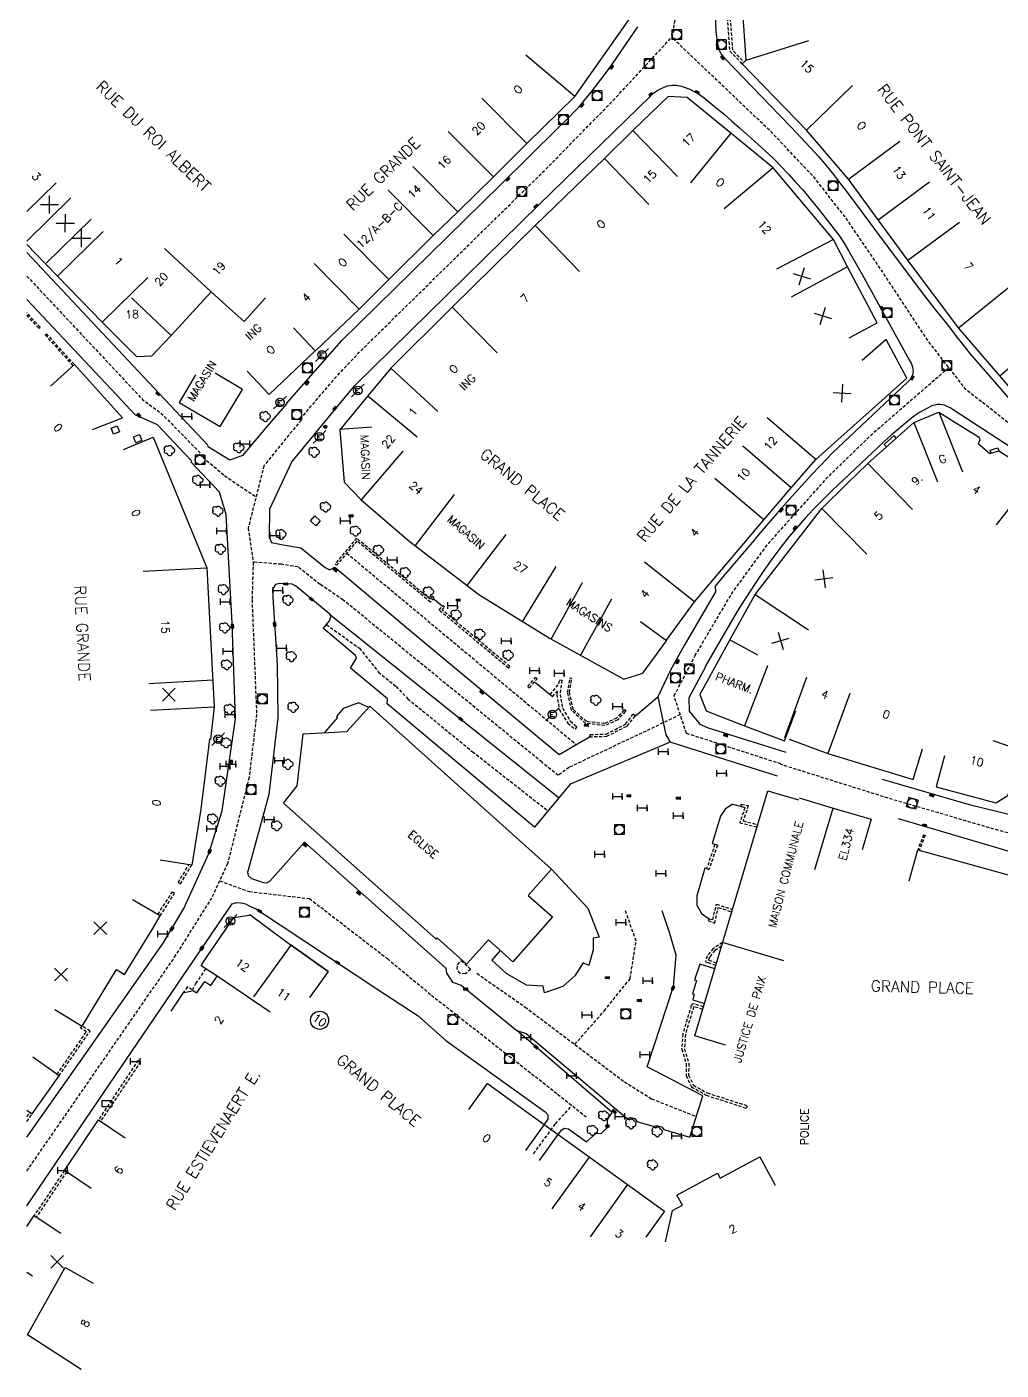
# Model space of a CAD drawing. Header units: millimetres. Extents: x 108000 to 119599, y 120002 to 124063.
# Drawn here: x 108000 to 108152.3, y 120667.6 to 120877.5 of the extents above; entities that cross this region are included whole.
import ezdxf
from ezdxf.enums import TextEntityAlignment as Align

# ---------------------------------------------------------------- set-up
doc = ezdxf.new("R2010")
doc.units = ezdxf.units.MM
doc.linetypes.add('DASHED', pattern=[0.75, 0.5, -0.25])
doc.layers.get('0').update_dxf_attribs({"linetype": 'CONTINUOUS'})
for name, color, linetype in [('W0001', 6, 'DASHED'), ('W0008', 7, 'CONTINUOUS'), ('W0100', 7, 'CONTINUOUS'), ('W0105', 7, 'CONTINUOUS'), ('W0112', 1, 'DASHED'), ('W0300', 7, 'CONTINUOUS'), ('W0322', 7, 'CONTINUOUS'), ('W0400', 7, 'CONTINUOUS'), ('W0420', 7, 'CONTINUOUS'), ('W0471', 7, 'CONTINUOUS'), ('W0984', 7, 'CONTINUOUS'), ('W0989', 7, 'CONTINUOUS'), ('W0991', 7, 'CONTINUOUS'), ('W1102', 7, 'CONTINUOUS'), ('W1471', 7, 'CONTINUOUS'), ('W1474', 7, 'CONTINUOUS')]:
    doc.layers.add(name, color=color, linetype=linetype)
doc.styles.get("Standard").update_dxf_attribs({"font": 'romans.shx', "width": 0.85})

# ---------------------------------------------------------------- blocks, each defined once
blk = doc.blocks.new('t991o')
at = {"color": 0, "linetype": 'Continuous'}
for p, q in [((-1, 1), (1, -1)), ((-1, -1), (1, 1))]:
    blk.add_line(p, q, dxfattribs=at)
blk = doc.blocks.new('T400')
for p, q in [((-0.15, 0.3), (0.15, 0.3)), ((-0.15, -0.25), (-0.15, 0.3)), ((-0.15, 0.15), (0.15, 0.15)), ((-0.15, 0), (0.15, 0)), ((0.15, 0.3), (0.15, -0.25)), ((-0.15, -0.15), (0.15, -0.15)), ((-0.15, -0.25), (-0.15, -0.3)), ((-0.15, -0.3), (0.15, -0.3)), ((0.15, -0.3), (0.15, -0.25))]:
    blk.add_line(p, q)
blk = doc.blocks.new('T420')
for p, q in [((0.75, 0.75), (-0.75, 0.75)), ((-0.75, 0.75), (-0.75, -0.75)), ((0.75, 0.75), (0.75, -0.75)), ((0.75, -0.75), (-0.75, -0.75))]:
    blk.add_line(p, q)
blk.add_ellipse((0, 0), major_axis=(-0.53, 0.53), ratio=1, start_param=3.926991, end_param=10.210176)
blk = doc.blocks.new('t112o')
at = {"color": 0, "linetype": 'Continuous'}
for p, q in [((-0.5, 0.5), (0.5, 0.5)), ((-0.5, -0.5), (-0.5, 0.5)), ((0.5, 0.5), (0.5, -0.5)), ((0.5, -0.5), (-0.5, -0.5))]:
    blk.add_line(p, q, dxfattribs=at)
blk = doc.blocks.new('T471')
for p, q in [((-0.333334, 0.333334), (-0.333334, -0.333334)), ((-0.333334, 0.333334), (0.333334, 0.333334)), ((-0.333334, 0), (0, 0)), ((0.500001, 0.500001), (1.000002, 1.000002)), ((-0.500001, -0.500001), (-1.000002, -1.000002)), ((-0.333334, -0.333334), (0.333334, -0.333334))]:
    blk.add_line(p, q)
blk.add_ellipse((0, 0), major_axis=(0.471405, 0.471405), ratio=1, start_param=5.4977871438, end_param=11.780972451)
blk = doc.blocks.new('t322o')
at = {"color": 0, "linetype": 'Continuous'}
for radius in [0.25, 0.15]:
    blk.add_circle((0, 0), radius, dxfattribs=at)
blk = doc.blocks.new('T300')
for p, q in [((-0.8, 0.51), (-0.86, 0.34)), ((-0.86, 0.34), (-0.86, 0.17)), ((-0.86, 0.17), (-0.74, 0.06)), ((-0.69, 0.63), (-0.8, 0.51)), ((-0.8, -0.06), (-0.74, 0.06)), ((-0.74, 0.06), (-0.69, 0.11)), ((-0.57, 0.69), (-0.69, 0.63)), ((-0.46, 0.69), (-0.57, 0.69)), ((-0.29, 0.63), (-0.46, 0.69)), ((-0.29, 0.63), (-0.17, 0.74)), ((-0.23, 0.57), (-0.29, 0.63)), ((-0.17, 0.74), (-0.06, 0.8)), ((-0.06, 0.8), (0.06, 0.8)), ((0.06, 0.8), (0.23, 0.74)), ((0.23, 0.74), (0.34, 0.63)), ((0.34, 0.63), (0.4, 0.51)), ((0.46, 0.46), (0.34, 0.46)), ((0.4, 0.51), (0.4, 0.46)), ((0.57, 0.4), (0.46, 0.46)), ((0.57, 0.4), (0.69, 0.29)), ((0.69, 0.29), (0.74, 0.17)), ((0.74, 0.06), (0.69, -0.17)), ((0.74, 0.17), (0.74, 0.06)), ((-0.8, -0.17), (-0.8, -0.06)), ((-0.8, -0.23), (-0.8, -0.17)), ((-0.74, -0.34), (-0.8, -0.23)), ((-0.69, -0.4), (-0.74, -0.34)), ((-0.51, -0.46), (-0.69, -0.4)), ((-0.4, -0.46), (-0.51, -0.46)), ((-0.4, -0.46), (-0.34, -0.46)), ((-0.34, -0.46), (-0.34, -0.4)), ((-0.34, -0.51), (-0.34, -0.46)), ((-0.29, -0.63), (-0.34, -0.51)), ((-0.17, -0.74), (-0.29, -0.63)), ((-0.06, -0.8), (-0.17, -0.74)), ((0.06, -0.8), (-0.06, -0.8)), ((0.17, -0.74), (0.06, -0.8)), ((0.23, -0.69), (0.17, -0.74)), ((0.29, -0.46), (0.23, -0.46)), ((0.29, -0.63), (0.23, -0.69)), ((0.46, -0.4), (0.29, -0.46)), ((0.34, -0.51), (0.29, -0.63)), ((0.34, -0.51), (0.34, -0.46)), ((0.57, -0.34), (0.46, -0.4)), ((0.63, -0.29), (0.57, -0.34)), ((0.69, -0.17), (0.63, -0.29))]:
    blk.add_line(p, q)
blk = doc.blocks.new('T1471')
at = {"color": 0, "linetype": 'Continuous', "flags": 128}
blk.add_lwpolyline([(-0.75, -0.5), (-0.75, 0.5), (0.75, 0.5), (0.75, -0.5), (-0.75, -0.5)], dxfattribs=at)
blk = doc.blocks.new('T1474')
at = {"color": 0, "linetype": 'Continuous', "flags": 128}
for points in [[(-0.75, -0.5), (-0.75, 0.5)], [(-0.75, 0), (0.75, 0)], [(0.75, 0), (0.75, -0.5), (0.75, 0.5)]]:
    blk.add_lwpolyline(points, dxfattribs=at)

msp = doc.modelspace()

# ---------------------------------------------------------------- linework, layer by layer
at = {"layer": 'W0001'}
for p, q in [((108049.99, 120795.27), (108085.86, 120765.37)), ((108031.38, 120746.79), (108028.89, 120741.37))]:
    msp.add_line(p, q, dxfattribs=at)
at = {"layer": 'W0001', "flags": 128}
for points in [[(108042.73, 120816.21), (108048.1, 120822.52), (108052.2, 120826.88), (108065.51, 120839.93), (108081.15, 120855.27), (108091.72, 120866.06), (108100.91, 120875.98), (108101.79, 120881.55), (108103.33, 120892.18), (108106.19, 120900.24), (108108.01, 120906.01), (108110.83, 120920.18), (108112.91, 120934.85), (108114.18, 120943.04), (108116.99, 120959.46), (108118.81, 120968.26), (108120.64, 120975.38), (108122.81, 120982.68), (108124.49, 120986.81), (108127.88, 120993.69), (108131.49, 121000)], [(108282.02, 120749.95), (108273.73, 120754.58), (108271.17, 120757.47), (108264.78, 120766.42), (108260.46, 120774.18), (108257.07, 120778.79), (108252.2, 120779.62), (108243.06, 120781.28), (108235.94, 120782.67), (108233.79, 120782.64), (108231.47, 120781.65), (108228.02, 120779.09), (108224.81, 120776.52), (108221.31, 120774.41), (108216.48, 120771.5), (108212.99, 120770.37), (108211.06, 120770.12), (108205.7, 120769.7), (108205.01, 120769.74), (108201.92, 120770.71), (108198.48, 120772.26), (108195.98, 120773.8), (108189.39, 120779.51), (108185.39, 120783.48), (108180.58, 120789.06), (108179.57, 120792.2), (108177.14, 120797.62), (108167.97, 120808.55), (108155.82, 120813.68), (108146.78, 120820.82), (108140.83, 120828.44), (108133.71, 120839.23), (108128.04, 120847.58), (108122.99, 120854.02), (108116.26, 120861.13), (108100.79, 120875.84)], [(108000, 120838.54), (108018.09, 120819.25), (108021.07, 120817.04), (108026.84, 120811.17), (108027.12, 120810.89)], [(108144.11, 120824.24), (108131.97, 120813.71), (108125.03, 120807), (108115.67, 120796.55), (108110.16, 120789.01), (108104.37, 120779.19)], [(108207.39, 120709.98), (108207.97, 120714.93), (108208.84, 120722.3), (108190.84, 120734.76), (108175.49, 120744.37), (108164.76, 120748.58), (108152.37, 120751.81), (108135.01, 120756.86), (108117.83, 120762.25)]]:
    msp.add_lwpolyline(points, dxfattribs=at)
at = {"layer": 'W0001'}
for points in [[(108042.86, 120816.06), (108037.05, 120808.91), (108034.59, 120799.17), (108035.38, 120793.85), (108035.19, 120788.01), (108035.91, 120770.07), (108034.73, 120760.21), (108031.38, 120746.79)], [(108026.95, 120810.72), (108030.91, 120807.37), (108035.82, 120804.04)], [(108102.12, 120770.04), (108096.8, 120767.48), (108084.75, 120761.8), (108083.06, 120760.55), (108080.52, 120762.59), (108049.41, 120787.97), (108045.83, 120790.38), (108042.4, 120793.11), (108039.77, 120793.52), (108035.38, 120793.85)], [(108046.83, 120784.1), (108051.97, 120780.41), (108054.95, 120776.68), (108057.7, 120774.44), (108059.54, 120772.53), (108069.66, 120764.25), (108081.47, 120754.99)], [(108117.86, 120762.33), (108103.08, 120767.11), (108101.16, 120772.98), (108104.41, 120779.15)], [(108030.14, 120744.08), (108034.78, 120742.39), (108044.16, 120741.31), (108056.36, 120731.92), (108063.22, 120726.23), (108074.76, 120717.19), (108082.96, 120710.76), (108087.44, 120707.21)], [(108000, 120698.76), (108023.09, 120732.13), (108028.89, 120741.37)], [(108085.63, 120718.53), (108090.25, 120723.75), (108094.29, 120728.78), (108095.22, 120734.66), (108093.51, 120739.54)], [(108070.32, 120729.64), (108077.88, 120724.36), (108093.38, 120712.69), (108097.65, 120710.03), (108104.64, 120707.25)], [(108079.2, 120701.44), (108082.62, 120706.14), (108085.2, 120708.98)]]:
    msp.add_lwpolyline(points, dxfattribs=at)
at = {"layer": 'W0008'}
for p, q in [((108047.32, 120785.72), (108083.18, 120757.06)), ((108095.15, 120769.87), (108098.62, 120772.8))]:
    msp.add_line(p, q, dxfattribs=at)
at = {"layer": 'W0008', "flags": 128}
for points in [[(108107.39, 120883.85), (108107.69, 120876.78), (108107.73, 120876.32), (108107.87, 120875.2), (108107.95, 120874.81), (108108.28, 120873.7), (108108.39, 120873.43), (108108.54, 120873.18), (108108.85, 120872.78), (108109.18, 120872.41), (108117.69, 120863.64), (108119.47, 120861.78), (108122.49, 120858.55), (108123.76, 120857.15), (108124.67, 120856.11), (108125.37, 120855.26), (108126.06, 120854.4), (108127.18, 120852.95), (108128.29, 120851.49), (108134, 120843.83), (108140.43, 120835.26), (108141.16, 120834.31), (108141.9, 120833.38), (108143.11, 120831.89), (108144.3, 120830.38), (108145.35, 120829.01), (108146.01, 120828.15), (108146.81, 120827.16), (108147.39, 120826.47), (108154.69, 120818.05)], [(108040.61, 120818.7), (108049.23, 120828.49), (108074, 120852.74), (108083, 120861.63), (108084.4, 120863.02), (108085.78, 120864.43), (108086.31, 120865), (108086.83, 120865.58), (108087.23, 120866.06), (108088.18, 120867.25), (108090.6, 120870.37), (108091.42, 120871.51), (108095.47, 120877.49)], [(108044.86, 120813.71), (108051.27, 120821.45), (108080.09, 120849.72), (108097.5, 120866.71), (108097.96, 120867.11), (108098.47, 120867.46), (108099.15, 120867.83), (108099.85, 120868.14), (108100.17, 120868.24), (108100.5, 120868.31), (108100.83, 120868.35), (108101.17, 120868.36), (108101.56, 120868.34), (108101.95, 120868.28), (108102.34, 120868.19), (108102.71, 120868.07), (108103.6, 120867.71), (108104.46, 120867.28), (108105.17, 120866.85), (108105.84, 120866.36), (108107.41, 120865.1), (108108.96, 120863.81), (108110.19, 120862.76), (108111.4, 120861.69), (108113.74, 120859.6), (108115.92, 120857.63), (108116.07, 120857.5), (108116.81, 120856.81), (108117.96, 120855.62), (108119.09, 120854.41), (108120.21, 120853.18), (108121.31, 120851.94), (108122.6, 120850.42), (108123.85, 120848.86), (108126.91, 120844.91), (108127.05, 120844.7), (108127.77, 120843.58), (108128.46, 120842.45), (108129.52, 120840.63), (108130.55, 120838.8), (108137.92, 120825.48), (108138.19, 120824.92), (108138.4, 120824.34), (108138.48, 120823.94), (108138.5, 120823.53), (108138.48, 120823.34), (108138.44, 120823.15), (108138.38, 120822.96), (108138.3, 120822.79), (108138.17, 120822.57), (108138.03, 120822.37), (108137.87, 120822.18), (108137.7, 120822), (108125.89, 120810.88), (108125.07, 120810.07), (108122.7, 120807.53), (108119.58, 120804.1), (108117.23, 120801.45), (108115.23, 120799.16), (108114, 120797.73), (108113.65, 120797.31), (108109.08, 120791.9), (108108.78, 120791.55), (108107.6, 120790.11), (108107.63, 120789.22), (108102.71, 120780.83)], [(108025.79, 120809.63), (108024.7, 120810.78), (108020.41, 120815.31), (108016.92, 120816.89), (108013.94, 120820.04), (108000, 120834.9)], [(108157.19, 120809.6), (108144.79, 120817.64), (108144.29, 120817.96), (108143.76, 120818.24), (108143.41, 120818.36), (108143.04, 120818.44), (108142.67, 120818.48), (108142.3, 120818.46), (108141.92, 120818.4), (108141.56, 120818.3), (108141.22, 120818.16), (108140.89, 120817.97), (108140.19, 120817.62), (108139.51, 120817.23), (108138.72, 120816.69), (108137.96, 120816.1), (108135.07, 120813.68), (108133.95, 120812.67), (108125.84, 120805.02), (108125.01, 120804.22), (108124.19, 120803.4), (108122.91, 120802.07), (108121.66, 120800.73), (108120.63, 120799.59), (108119.16, 120797.86), (108117.85, 120796.22), (108116.59, 120794.55), (108115.18, 120792.56), (108113.82, 120790.54), (108111.59, 120787.06), (108110.73, 120785.65), (108106.03, 120777.55)], [(108135.89, 120813.23), (108135.54, 120813.62), (108134.01, 120812.25), (108134.36, 120811.86)], [(108150.73, 120810.89), (108150.58, 120811.35), (108151.76, 120811.72), (108151.93, 120811.26)]]:
    msp.add_lwpolyline(points, dxfattribs=at)
for points in [[(108000, 120842.21), (108011.03, 120830.45), (108019.86, 120821.06), (108028.34, 120812.08, 0.1077)], [(108133.66, 120759.96), (108147.29, 120756.01), (108167.95, 120750.95, -0.0361), (108172.44, 120749.5, -0.0312), (108176.53, 120747.53, -0.0247), (108179.47, 120745.69), (108199.07, 120732.04), (108205, 120728.16, 0.0318), (108211.31, 120724.66), (108246.91, 120707.39), (108264.6, 120698.85), (108271.32, 120695.64, -0.0166), (108276.5, 120693.02, -0.0392), (108283.05, 120688.62, -0.0319), (108287.81, 120684.35), (108305.51, 120666.28), (108322.05, 120649.55, 0.104), (108323.21, 120648.79, 0.1816), (108325.33, 120648.7, 0.135), (108326.28, 120649.37), (108331.66, 120655.4)], [(108205.04, 120710.79), (108205.34, 120714.03, 0.0284), (108205.45, 120717.73, 0.1112), (108204.58, 120721.24, 0.1173), (108203.37, 120722.68), (108192.69, 120730.1), (108186.26, 120734.57, 0.0326), (108180.6, 120737.94, 0.0237), (108177.22, 120739.51), (108160.44, 120746.27, 0.0236), (108152.83, 120748.85), (108136.22, 120753.77)]]:
    msp.add_lwpolyline(points, format="xyb", dxfattribs=at)
at = {"layer": 'W0008'}
for points in [[(108040.64, 120818.66), (108037.54, 120815.11), (108033.68, 120810.53), (108031.71, 120809.76), (108028.24, 120811.94)], [(108044.85, 120813.72), (108041.4, 120809.57), (108037.91, 120802.12), (108037.89, 120797.78), (108038.25, 120796.93), (108040.04, 120796.54), (108042.81, 120796.08), (108046.65, 120793.02), (108047.37, 120792.64), (108048.13, 120793.05), (108059.98, 120783.14), (108083.2, 120763.81), (108087.93, 120766.58)], [(108000, 120704.04), (108007.87, 120715.19), (108021.32, 120734.35), (108024.56, 120739.78), (108028.46, 120748.37), (108030.54, 120754.99), (108032.6, 120769.36), (108032.1, 120784.32), (108031.16, 120801.29), (108030.1, 120804.8), (108025.65, 120809.5)], [(108046.36, 120783.52), (108047.31, 120784.7), (108047.5, 120785.31), (108047.33, 120785.71), (108041.99, 120790.14), (108041.46, 120790.39), (108039.49, 120790.5), (108038.87, 120790.35), (108038.41, 120789.61), (108038.47, 120788.38), (108039.13, 120777.86), (108039.25, 120769.54), (108037.84, 120757.54), (108034.6, 120745.76), (108034.5, 120745.45), (108034.61, 120744.92), (108035.09, 120744.42), (108037, 120743.8), (108037.48, 120743.78), (108037.96, 120744.04), (108043.38, 120750.13), (108065.48, 120730.42), (108065.59, 120729.63), (108066.52, 120728.26), (108067.86, 120727.79), (108075.75, 120721.39), (108076.59, 120720.7), (108078.05, 120720.22), (108093.82, 120706.97), (108094.38, 120707.13), (108095.01, 120706.93), (108095.33, 120706.51), (108098.05, 120705.69), (108098.39, 120705.84), (108099.23, 120705.66), (108099.56, 120705.23), (108103.63, 120704.02), (108105.64, 120710.49), (108096.94, 120715.03), (108101.08, 120727.57), (108101.46, 120732.47), (108100.46, 120736.03), (108099.29, 120739.38)], [(108046.36, 120783.51), (108046.36, 120783.52)], [(108117.31, 120760.42), (108100.52, 120765.73), (108084.94, 120759.17), (108079.34, 120752.46), (108056.32, 120771.73), (108056.37, 120772.5), (108050.61, 120777.31), (108051.54, 120778.87), (108051.36, 120779.29), (108046.36, 120783.51)], [(108102.71, 120780.82), (108100.61, 120776.98), (108098.62, 120772.8), (108099.85, 120766.87), (108100.53, 120765.72)], [(108106.07, 120777.51), (108103.48, 120772.68), (108103.52, 120770.58), (108105.2, 120768.55), (108106.48, 120767.98), (108118.62, 120764.17)], [(108000, 120693.33), (108011.04, 120709.57), (108031.42, 120739.51), (108032.11, 120740.46), (108032.81, 120740.7), (108033.52, 120740.63), (108034.16, 120740.46), (108034.77, 120740.17), (108035.9, 120739.67), (108054.72, 120727.22), (108061.16, 120722.98), (108065.46, 120719.15), (108081.03, 120707.98), (108081.4, 120707.55), (108081.44, 120706.86), (108080.85, 120706.04), (108083.04, 120704.45), (108083.59, 120705.18), (108083.99, 120705.42), (108084.66, 120705.34), (108087.46, 120703.32), (108088.92, 120704.6)], [(108090.73, 120706.78), (108091.49, 120707.9), (108076.59, 120720.7)]]:
    msp.add_lwpolyline(points, dxfattribs=at)
at = {"layer": 'W0100'}
for p, q in [((108028.77, 120727.74), (108029.74, 120729.17)), ((108026.56, 120726.6), (108027.81, 120728.37)), ((108027.81, 120728.37), (108028.77, 120727.74)), ((108026.07, 120726.91), (108026.56, 120726.6)), ((108000.86, 120682.32), (108000, 120682.89))]:
    msp.add_line(p, q, dxfattribs=at)
at = {"layer": 'W0100', "flags": 128}
for points in [[(108045.07, 120826.86), (108045.14, 120826.93), (108051.92, 120833.37), (108056.59, 120837.99), (108063.53, 120844.89), (108067.36, 120848.55), (108072.91, 120854.03), (108078.16, 120859.27), (108085.63, 120866.57), (108094.22, 120878.78), (108093.88, 120881.65), (108082.74, 120891.33), (108065.07, 120901.36), (108062.58, 120897.02)], [(108155.78, 120818.61), (108152.06, 120822.96), (108145.61, 120830.48), (108137.69, 120841.03), (108133.05, 120847.32), (108128.42, 120853.66), (108121.83, 120861.34), (108111.8, 120871.7), (108112.41, 120872.27), (108111.26, 120889.1), (108116.25, 120889.44)], [(108128.51, 120828.9), (108132.92, 120831.25), (108128.28, 120839.97), (108126.05, 120844.26), (108116.65, 120855.45), (108110.02, 120860.85), (108103.22, 120866.45), (108100.25, 120866.61), (108094.72, 120861.26), (108090.26, 120856.92), (108079.43, 120846.42), (108066.47, 120833.66), (108056.87, 120824.13), (108053.28, 120819.81), (108048.91, 120814.53)], [(108037.3, 120835.14), (108033.94, 120831.44), (108031.6, 120833.55), (108028.83, 120836.07), (108022.53, 120829.28), (108019.49, 120826.05), (108017.17, 120825.92), (108011.78, 120831.32), (108004.77, 120838.5), (108002.9, 120840.45), (108000, 120843.49)], [(108099.95, 120781.65), (108104.37, 120787.65), (108115.18, 120800.44), (108119.47, 120805.45), (108123.29, 120809.9), (108137.54, 120822.59), (108134.31, 120828.64), (108130.53, 120825.37)], [(108010.28, 120814.6), (108014.94, 120816.42), (108007.43, 120824.71), (108003.72, 120821.35)], [(108037.85, 120820.02), (108037.85, 120820.03)], [(108109.83, 120781.63), (108113.81, 120788.8), (108124.26, 120802.25), (108128.23, 120806.13), (108131.45, 120809.25), (108138.62, 120815.69), (108142.53, 120817.26), (108148.74, 120813.41), (108148.85, 120813.26), (108148.92, 120813.09), (108148.93, 120812.9), (108148.87, 120812.73), (108148.7, 120812.39), (108150.51, 120810.82), (108151.93, 120811.26), (108157.7, 120807.58), (108161.61, 120805.36), (108167.56, 120799.03), (108168.1, 120798.02), (108159.82, 120787.95), (108155.96, 120791.13)], [(108119.12, 120766.18), (108125.21, 120763.94), (108138.54, 120759.92), (108139.99, 120764.71)], [(108143.4, 120763.61), (108142.1, 120758.78), (108151.46, 120756.26), (108153.33, 120757.42), (108155.73, 120764.33), (108151.01, 120765.97)], [(108120.71, 120757.02), (108126, 120755.44), (108131.95, 120753.7), (108130.55, 120748.9)], [(108137.9, 120744.08), (108139.23, 120748.9), (108162.58, 120742.47), (108162.42, 120741.99), (108174.14, 120737.89), (108172.49, 120733.17)]]:
    msp.add_lwpolyline(points, dxfattribs=at)
at = {"layer": 'W0100'}
for points in [[(108034.43, 120823.66), (108037.86, 120820.02), (108045.08, 120826.84), (108041.65, 120830.48)], [(108026.38, 120823.11), (108023.83, 120818.81), (108030.2, 120815.03), (108033.7, 120820.8), (108029.43, 120823.39)], [(108015.12, 120811.47), (108019.74, 120813.37), (108028.15, 120792.96), (108029.3, 120771.24), (108028.69, 120766.16), (108028.56, 120766.19), (108027.19, 120755.26), (108025.76, 120746.52), (108020.83, 120747.33)], [(108053.93, 120814.93), (108048.94, 120814.55), (108049.57, 120806.36), (108052.24, 120803.59), (108059.7, 120797.21), (108070.63, 120788.8), (108081.8, 120781.95), (108093.31, 120775.57), (108096.25, 120776.51), (108099.96, 120781.59), (108095.92, 120784.54)], [(108045.82, 120800.31), (108045.16, 120799.51), (108044.33, 120800.29), (108044.99, 120801.09), (108045.82, 120800.31)], [(108114.26, 120779.3), (108109.88, 120781.71), (108105.2, 120773.2), (108106.15, 120770.63), (108112.18, 120768.31), (108118.44, 120765.94), (108120.21, 120770.62)], [(108063.99, 120734.97), (108040.1, 120756.23), (108042.27, 120758.92), (108043.2, 120767.06), (108049.99, 120767.41), (108053.63, 120771.35), (108082, 120745.91), (108078.35, 120741.76), (108082.14, 120738.43), (108075.96, 120731.42), (108072.13, 120734.85), (108068.71, 120731.05), (108064.15, 120735.15), (108063.99, 120734.97)], [(108109.2, 120718.43), (108104.4, 120719.85), (108115.83, 120758.14), (108120.62, 120756.71)], [(108004.35, 120723.99), (108008.62, 120721.38), (108014.02, 120730.24), (108015.28, 120729.47), (108019.69, 120736.64), (108020.82, 120738.62), (108016.49, 120741.11)], [(108029.74, 120729.17), (108027.24, 120730.8), (108027.63, 120731.4), (108032.37, 120738.33), (108034.76, 120738.72), (108034.85, 120738.81), (108039.76, 120735.18), (108041.33, 120734.04), (108047.09, 120729.93), (108044.19, 120725.86)], [(108047.09, 120729.93), (108041.33, 120734.04)], [(108026.07, 120726.91), (108024.39, 120726.51), (108022.51, 120723.71)], [(108000, 120708.25), (108000.83, 120707.67), (108005.03, 120713.63), (108000.95, 120716.51)], [(108069.06, 120708.35), (108071.98, 120712.4), (108080.84, 120706.03), (108077.92, 120701.97)], [(108010.03, 120696.04), (108005.88, 120698.83), (108011.2, 120706.74), (108015.35, 120703.95)], [(108080.13, 120700.41), (108083.05, 120704.47), (108099.65, 120692.49), (108096.73, 120688.44)], [(108099.8, 120687.68), (108100.89, 120692.56), (108102.49, 120693.43), (108101.61, 120694.99), (108107.95, 120698.4), (108108.37, 120697.61), (108114.58, 120700.96), (108116.95, 120696.55)], [(108000, 120690.07), (108001.14, 120691.79), (108005.31, 120689.02)], [(108000, 120673.23), (108000.09, 120673.17), (108006.01, 120683.69), (108010.37, 120681.23)]]:
    msp.add_lwpolyline(points, dxfattribs=at)
at = {"layer": 'W0105'}
for p, q in [((108110.31, 120756.05), (108111.67, 120755.68)), ((108073.99, 120733.18), (108072.65, 120731.71))]:
    msp.add_line(p, q, dxfattribs=at)
for points in [[(108064.92, 120787), (108063.47, 120788.18)], [(108079.34, 120775.17), (108081.77, 120773.16)], [(108053.44, 120771.15), (108051.83, 120771.9), (108049.45, 120771.01), (108048.38, 120769.74), (108048.56, 120769.59), (108046.54, 120767.23)], [(108110.31, 120756.05), (108109.15, 120755.29), (108108.41, 120754.17), (108107.12, 120749.9), (108107.55, 120749.78)], [(108106.24, 120745.99), (108105.98, 120746.03), (108104.7, 120741.71), (108104.7, 120740.3), (108105.45, 120738.96), (108106.65, 120738.15)], [(108082, 120745.91), (108087.69, 120739.79), (108089.45, 120735.28), (108088.52, 120735.13), (108088.49, 120733.3), (108087.81, 120730.86), (108086.96, 120731.29), (108085.66, 120729.26), (108083.78, 120727.58), (108080.92, 120726.57), (108080.69, 120727.62), (108078.11, 120727.79), (108075.03, 120729.56), (108072.65, 120731.71)], [(108107.53, 120730.34), (108105.16, 120731.06), (108104.37, 120728.62), (108104.65, 120728.52), (108104.06, 120726.41), (108104.29, 120726.35), (108104.07, 120725.48), (108105.92, 120724.93)]]:
    msp.add_lwpolyline(points, dxfattribs=at)
at = {"layer": 'W0112'}
for p, q in [((108002.06, 120830.58), (108000, 120832.78)), ((108001.87, 120830.41), (108000, 120832.41)), ((108001.87, 120830.41), (108002.06, 120830.58)), ((108002.88, 120829.37), (108003.07, 120829.54)), ((108007.24, 120824.54), (108002.88, 120829.37)), ((108007.43, 120824.71), (108003.07, 120829.54)), ((108048.18, 120793.58), (108048.42, 120793.38)), ((108063.62, 120788.34), (108063.37, 120788.52)), ((108065.29, 120786.88), (108065.04, 120787.1)), ((108075.27, 120777.31), (108075.49, 120777.57)), ((108078.28, 120774.45), (108079.48, 120775.83)), ((108084.91, 120775.79), (108085.2, 120775.74)), ((108078.28, 120774.45), (108078.54, 120774.23)), ((108081.77, 120773.16), (108082.17, 120772.84)), ((108093.42, 120770.86), (108093.66, 120770.69)), ((108085.96, 120768.16), (108085.68, 120767.73)), ((108114.1, 120752.49), (108114.2, 120752.87)), ((108140.16, 120751.28), (108139.23, 120748.9)), ((108140.39, 120751.19), (108139.47, 120748.84)), ((108140.16, 120751.28), (108140.39, 120751.19)), ((108107.55, 120749.78), (108107.93, 120749.65)), ((108023.64, 120743.8), (108025.34, 120746.59)), ((108106.24, 120745.99), (108106.61, 120745.85)), ((108022.76, 120742.35), (108023.1, 120742.13)), ((108023.64, 120743.8), (108023.99, 120743.59)), ((108110.18, 120739.23), (108110.31, 120739.61)), ((108108.71, 120734.43), (108108.56, 120733.86)), ((108067.9, 120731.65), (108069.37, 120730.27)), ((108008.41, 120721.04), (108008.62, 120721.38)), ((108017.4, 120716.04), (108017.74, 120715.82)), ((108004.71, 120713.85), (108005.03, 120713.63)), ((108112.49, 120708.55), (108112.61, 120708.94)), ((108000, 120707.2), (108000.51, 120707.9)), ((108000, 120706.51), (108000.83, 120707.67)), ((108000.51, 120707.9), (108000.83, 120707.67)), ((108011.2, 120706.74), (108011.53, 120706.51)), ((108005.88, 120698.83), (108006.21, 120698.61)), ((108001.14, 120691.79), (108001.47, 120691.56))]:
    msp.add_line(p, q, dxfattribs=at)
at = {"layer": 'W0112', "flags": 128}
msp.add_lwpolyline([(108111.81, 120871.71), (108109.88, 120873.68), (108109.46, 120879.52), (108109.86, 120879.55), (108110.27, 120873.85), (108112.1, 120871.98)], dxfattribs=at)
at = {"layer": 'W0112'}
for points in [[(108063.37, 120788.52), (108063.03, 120788.05), (108051.53, 120797.6), (108048.18, 120793.58)], [(108063.62, 120788.33), (108063.08, 120787.61), (108051.57, 120797.17), (108048.42, 120793.38)], [(108075.27, 120777.31), (108064.43, 120786.36), (108065.03, 120787.09)], [(108075.49, 120777.57), (108064.9, 120786.4), (108065.29, 120786.88)], [(108078.54, 120774.23), (108079.74, 120775.62), (108079.48, 120775.83)], [(108081.77, 120773.16), (108083.14, 120774.85), (108083.26, 120775.46), (108083.6, 120775.41), (108083.34, 120773.19), (108083.7, 120771.06), (108084.93, 120769.05), (108085.96, 120768.16)], [(108093.66, 120770.69), (108093.53, 120770.55), (108092.35, 120769.22), (108090.33, 120768.32), (108087.33, 120768.67), (108085.12, 120770.71), (108084.51, 120773.48), (108084.91, 120775.79)], [(108093.42, 120770.86), (108093.31, 120770.75), (108092.17, 120769.46), (108090.29, 120768.63), (108087.46, 120768.95), (108085.39, 120770.86), (108084.8, 120773.49), (108085.2, 120775.74)], [(108082.17, 120772.84), (108082.88, 120773.71), (108082.82, 120773.18), (108083.21, 120770.87), (108084.53, 120768.71), (108085.68, 120767.73)], [(108088.06, 120766.94), (108087.93, 120766.58), (108090.63, 120766.65), (108093.8, 120768.26), (108095.15, 120769.87), (108094.74, 120770.1)], [(108088.06, 120766.94), (108090.54, 120767), (108093.58, 120768.54), (108094.74, 120770.1)], [(108111.67, 120755.68), (108112.22, 120755.51), (108111.43, 120753.15), (108114.1, 120752.49)], [(108111.67, 120755.68), (108111.66, 120756.03), (108112.75, 120755.82), (108111.94, 120753.44), (108114.2, 120752.87)], [(108107.55, 120749.78), (108106.24, 120745.99)], [(108107.93, 120749.65), (108106.61, 120745.85)], [(108023.99, 120743.59), (108025.77, 120746.52)], [(108023.99, 120743.59), (108025.77, 120746.52)], [(108020.49, 120738.84), (108022.76, 120742.35)], [(108020.82, 120738.62), (108023.1, 120742.13)], [(108106.65, 120738.15), (108106.46, 120737.86), (108107.49, 120737.47), (108108.07, 120739.91), (108110.18, 120739.23)], [(108106.65, 120738.15), (108107.21, 120738), (108107.78, 120740.42), (108110.31, 120739.61)], [(108108.71, 120734.43), (108107.27, 120733.5), (108106.32, 120732.33), (108106.06, 120731.43), (108106.44, 120731.3), (108107.7, 120730.89)], [(108108.56, 120733.86), (108107.54, 120733.2), (108106.68, 120732.14), (108106.55, 120731.68), (108106.57, 120731.68), (108107.81, 120731.27)], [(108069.37, 120730.27), (108068.55, 120729.56), (108067.71, 120729.59), (108067.23, 120730.3), (108067.32, 120730.98), (108067.9, 120731.65)], [(108027.94, 120730.35), (108026.43, 120728.09), (108025.87, 120727.06), (108025.05, 120727.51), (108024.4, 120726.52)], [(108105.76, 120724.39), (108104.26, 120724.84), (108104, 120724.81), (108103.85, 120724.6), (108102.53, 120720.17), (108102.36, 120717.77), (108103.06, 120715.5), (108103.02, 120713.66), (108103.88, 120711.88), (108106.19, 120710.59), (108112.49, 120708.55)], [(108105.64, 120724), (108104.22, 120724.43), (108104.22, 120724.43), (108102.93, 120720.1), (108102.76, 120717.82), (108103.46, 120715.55), (108103.42, 120713.74), (108104.19, 120712.17), (108106.35, 120710.95), (108112.61, 120708.94)], [(108004.71, 120713.85), (108009.31, 120720.49), (108008.41, 120721.04)], [(108005.03, 120713.63), (108009.88, 120720.61), (108008.62, 120721.38)], [(108017.4, 120716.04), (108011.2, 120706.74)], [(108017.74, 120715.82), (108011.53, 120706.51)], [(108005.88, 120698.83), (108001.14, 120691.79)], [(108006.21, 120698.61), (108001.47, 120691.56)]]:
    msp.add_lwpolyline(points, dxfattribs=at)
at = {"layer": 'W0322'}
msp.add_lwpolyline([(108088.92, 120704.6), (108089.79, 120704.68), (108090.74, 120705.57), (108090.73, 120706.78)], dxfattribs=at)
at = {"layer": 'W1102'}
for p, q in [((108004.59, 120853.09), (108000, 120848.6)), ((108006.9, 120850.75), (108000, 120844.01)), ((108010.05, 120847.44), (108002.9, 120840.45)), ((108011.92, 120845.49), (108004.77, 120838.5)), ((108021.49, 120842.87), (108028.83, 120836.07)), ((108018.93, 120838.31), (108011.78, 120831.32)), ((108016.33, 120835.12), (108022.53, 120829.28)), ((108058.74, 120811.19), (108052.24, 120803.59)), ((108066.77, 120804.4), (108060.67, 120796.47)), ((108074.88, 120798.15), (108068.78, 120790.22)), ((108018.16, 120792.43), (108028.15, 120792.96)), ((108082.67, 120793.15), (108077.45, 120784.62)), ((108086.81, 120790.61), (108081.96, 120781.86)), ((108091.38, 120788.07), (108086.53, 120779.33)), ((108115.76, 120777.65), (108112.18, 120768.31)), ((108019.09, 120774.92), (108029.08, 120775.45)), ((108121.86, 120775.82), (108118.41, 120766.43)), ((108128.65, 120773.33), (108125.21, 120763.94)), ((108019.31, 120770.72), (108029.3, 120771.25)), ((108123.14, 120745.86), (108126, 120755.44)), ((108035.47, 120725.94), (108041.33, 120734.04)), ((108118.33, 120731.57), (108108.75, 120734.43)), ((108038.02, 120723.56), (108029.74, 120729.17)), ((108082.11, 120692.82), (108087.96, 120700.93)), ((108088.12, 120688.48), (108093.91, 120696.63)), ((108008.49, 120667.74), (108000.09, 120673.17))]:
    msp.add_line(p, q, dxfattribs=at)
at = {"layer": 'W1102', "flags": 128}
for points in [[(108112.41, 120872.27), (108122.22, 120875.31)], [(108085.63, 120866.57), (108077.98, 120873.07)], [(108121.83, 120861.34), (108129.02, 120868.29)], [(108078.16, 120859.27), (108071.09, 120866.34)], [(108072.91, 120854.03), (108065.84, 120861.1)], [(108094.72, 120861.26), (108101.67, 120854.08)], [(108110.02, 120860.85), (108103.7, 120853.1)], [(108128.42, 120853.66), (108136.46, 120859.59)], [(108067.36, 120848.55), (108060.34, 120855.67)], [(108090.26, 120856.92), (108097.22, 120849.74)], [(108116.65, 120855.44), (108109, 120849.02)], [(108133.05, 120847.32), (108141.09, 120853.26)], [(108063.53, 120844.89), (108056.49, 120851.98)], [(108137.69, 120841.03), (108145.74, 120846.96)], [(108056.59, 120837.99), (108049.56, 120845.1)], [(108079.43, 120846.42), (108086.38, 120839.25)], [(108126.05, 120844.26), (108117.18, 120839.64)], [(108051.92, 120833.37), (108044.89, 120840.48)], [(108128.28, 120839.97), (108119.45, 120835.27)], [(108145.61, 120830.48), (108153.41, 120836.75)], [(108066.47, 120833.66), (108073.49, 120826.54)], [(108152.06, 120822.96), (108159.65, 120829.47)], [(108056.87, 120824.13), (108064.25, 120817.37)], [(108053.28, 120819.81), (108060.98, 120813.42)], [(108142.53, 120817.26), (108146.26, 120807.98)], [(108123.29, 120809.9), (108115.69, 120816.41)], [(108138.62, 120815.69), (108142.35, 120806.41)], [(108119.47, 120805.45), (108111.88, 120811.95)], [(108131.45, 120809.25), (108138.41, 120802.07)], [(108115.18, 120800.44), (108107.54, 120806.9)], [(108157.7, 120807.58), (108151.51, 120799.67)], [(108124.26, 120802.25), (108131.26, 120795.1)], [(108104.37, 120787.65), (108096.52, 120793.85)], [(108113.81, 120788.8), (108122.18, 120783.27)]]:
    msp.add_lwpolyline(points, dxfattribs=at)
at = {"layer": 'W1102'}
msp.add_circle((108045.76, 120722.29), 1.41, dxfattribs=at)

# ---------------------------------------------------------------- block references
at = {"layer": 'W0112', "rotation": 21.21622573903058}
for p in [(108013.81, 120814.48), (108017.32, 120813.13)]:
    msp.add_blockref('t112o', p, dxfattribs=at)
at = {"layer": 'W0300'}
for p in [(108037.29, 120816.57), (108022.32, 120811.27), (108033.15, 120811.71), (108044.94, 120811), (108026.75, 120806.62), (108029.89, 120801.81), (108046.72, 120802.45), (108039.75, 120798.18), (108051.39, 120798.69), (108030.29, 120795.85), (108055.01, 120795.71), (108059.19, 120792.21), (108030.75, 120789.57), (108062.82, 120789.2), (108040.84, 120787.89), (108067.15, 120785.61), (108030.97, 120783.58), (108070.83, 120782.57), (108041.37, 120779.1), (108075.27, 120779.29), (108031.25, 120777.82), (108031.71, 120770.85), (108041.65, 120771.17), (108088.97, 120772.28), (108031.19, 120765.63), (108040.82, 120762.26), (108030.26, 120759.62), (108029.07, 120753.74), (108039.08, 120752.67), (108090.22, 120707.37), (108094.45, 120706.11), (108088.43, 120705.08), (108098.56, 120704.86), (108097.83, 120699.7)]:
    msp.add_blockref('T300', p, dxfattribs=at)
at = {"layer": 'W0322'}
for p, rotation in [((108046.65, 120814.99), 126.0054659866973), ((108090.74, 120705.77), 90.56723735327813)]:
    msp.add_blockref('t322o', p, dxfattribs=dict(at, rotation=rotation))
at = {"layer": 'W0400'}
for p, rotation in [((108108.75, 120872.68), 39.91115389507564), ((108091.37, 120871.18), 145.3092332010932), ((108086.75, 120865.26), 318.4915499698241), ((108097.52, 120866.92), 312.3980800190793), ((108104.8, 120867.25), 59.57824508758181), ((108075.17, 120853.69), 314.617943609881), ((108079.58, 120849.44), 134.4546729284895), ((108133.66, 120833.48), 28.96201550330213), ((108043.79, 120821.82), 138.1410574716263), ((108138.38, 120822.65), 333.53912061292), ((108020.49, 120820.16), 43.81852573903056), ((108048.13, 120817.85), 140.6480921404922), ((108017.49, 120816.81), 43.81852573903056), ((108050.69, 120801.08), 90), ((108117.91, 120801.99), 318.6096266781281), ((108120.08, 120799.18), 319.5333428867519), ((108048.18, 120792.62), 50.63073564474531), ((108040.49, 120790.45), 87.11008156952019), ((108044.48, 120788.07), 50.66940667939924), ((108067.45, 120787.93), 90), ((108032.12, 120783.85), 1.36403549346535), ((108038.72, 120784.13), 183.7625180581983), ((108101.68, 120778.31), 150.6109698293113), ((108071.1, 120773.5), 49.61071301258928), ((108067.83, 120769.33), 50.65253039752648), ((108087.49, 120768.35), 83.84204115719568), ((108109.24, 120766.79), 72.86186428063381), ((108031.94, 120762.6), 172.827164098626), ((108094.1, 120757.35), 90), ((108101.85, 120756.99), 90), ((108141.46, 120757.42), 74.37062573903059), ((108140.31, 120752.75), 74.37062573903059), ((108028.57, 120748.7), 342.5917328440197), ((108043.45, 120749.66), 48.234404937567), ((108051.87, 120742.16), 48.90317591296907), ((108036.37, 120739.36), 57.05408104403228), ((108022.68, 120736.62), 329.5141772921605), ((108027.35, 120733.53), 145.6263191055824), ((108048.56, 120731.3), 56.64233515221304), ((108068.62, 120727.15), 90), ((108090.74, 120728.95), 90), ((108100.99, 120727.31), 161.9547641614707), ((108095.74, 120725.37), 90), ((108079.58, 120718.13), 47.68372215712657), ((108091.79, 120708.06), 230.5101793770499)]:
    msp.add_blockref('T400', p, dxfattribs=dict(at, rotation=rotation))
at = {"layer": 'W0420'}
for p in [(108101.55, 120876.25), (108108.53, 120874.67), (108097.24, 120871.71), (108089.13, 120866.7), (108083.85, 120862.97), (108126.01, 120852.63), (108077.32, 120851.71), (108134.46, 120832.8), (108043.83, 120824.19), (108143.75, 120824.55), (108135.6, 120819.16), (108042.18, 120816.9), (108027.06, 120809.84), (108119.44, 120801.96), (108103.51, 120777.15), (108101.36, 120775.75), (108036.8, 120772.46), (108108.44, 120764.66), (108035.06, 120758.31), (108092.61, 120752.08), (108043.37, 120739.17), (108066.54, 120722.38), (108093.59, 120723.27), (108075.39, 120716.3), (108104.69, 120704.91)]:
    msp.add_blockref('T420', p, dxfattribs=at)
at = {"layer": 'W0420', "rotation": 344.3706257390306}
msp.add_blockref('T420', (108138.36, 120756.17), dxfattribs=at)
at = {"layer": 'W0471'}
for p in [(108046.13, 120826.22), (108051.72, 120820.67), (108039.56, 120818.78), (108045.75, 120813.42), (108082.13, 120770.07), (108029.9, 120766.19), (108031.84, 120737.8)]:
    msp.add_blockref('T471', p, dxfattribs=at)
at = {"layer": 'W0991'}
for p, rotation in [((108003.53, 120849.72), 44.77084207840795), ((108006.02, 120846.79), 44.77084207840795), ((108008.56, 120844.45), 44.77084207840795), ((108121.14, 120838.53), 27.50497605506838), ((108124.41, 120832.33), 28.00896437389446), ((108127.41, 120820.26), 311.6547010235851), ((108124.58, 120791.26), 322.1432893203269), ((108117.81, 120781.58), 330.9594816015643)]:
    msp.add_blockref('t991o', p, dxfattribs=dict(at, rotation=rotation))
for p in [(108022.19, 120773.16), (108011.49, 120736.68), (108005.34, 120729.46), (108004.75, 120684.57)]:
    msp.add_blockref('t991o', p, dxfattribs=at)
at = {"layer": 'W1471'}
msp.add_blockref('T1471', (108012.54, 120709.29), dxfattribs=at)
at = {"layer": 'W1474'}
for p in [(108025.01, 120816.62), (108034.08, 120812.33), (108027.87, 120805.95), (108049.79, 120800.31), (108030.44, 120798.72), (108038.78, 120798.03), (108057.13, 120794.21), (108031.04, 120787.67), (108039.25, 120789.45), (108066.57, 120787.08), (108074.96, 120781.55), (108031.45, 120779.94), (108039.83, 120780.44), (108079.38, 120776.91), (108083.23, 120776.51), (108092.32, 120771.32), (108031.77, 120770.06), (108031.9, 120762.31), (108039.49, 120762.89), (108099.49, 120764.26), (108030.96, 120761.97), (108108.6, 120760.87), (108092.31, 120757.27), (108096.21, 120755.46), (108101.81, 120754.24), (108028.86, 120752.22), (108028.86, 120752.22), (108037.91, 120753.64), (108089.51, 120748.24), (108099.11, 120745.24), (108092.87, 120737.58), (108021.21, 120735.79), (108097.06, 120728.48), (108087.54, 120723.15), (108078.03, 120719.62), (108096.62, 120716.93), (108016.94, 120715.87), (108085.13, 120713.64), (108092.71, 120707.29), (108101.55, 120704.23), (108005.6, 120698.83)]:
    msp.add_blockref('T1474', p, dxfattribs=at)

# ---------------------------------------------------------------- texts
at = {"layer": 'W0984'}
for s, rotation, p in [('ING', 43.4353, (108035.43, 120829.81)), ('MAGASIN', 59.0458, (108027.37, 120822.15)), ('ING', 44.7773, (108068.88, 120821.96)), ('MAGASIN', 272.1316, (108052.9, 120810.25)), ('MAGASIN', 318.8035, (108068.63, 120798.52)), ('MAGASINS', 327.255, (108087.92, 120785.58)), ('PHARM.', 338.7064, (108110.61, 120774.96)), ('MAISON COMMUNALE', 75.3077, (108118.61, 120745.07)), ('EGLISE', 319.075, (108061.94, 120749.76)), ('EL334', 75.7826, (108128.07, 120749.82)), ('JUSTICE DE PAIX', 73.5458, (108112.96, 120722.43)), ('POLICE', 90, (108121.52, 120705.65))]:
    msp.add_text(s, height=1.25, rotation=rotation, dxfattribs=at).set_placement(p, align=Align.MIDDLE)
at = {"layer": 'W0989'}
for s, rotation, p in [('RUE DU ROI ALBERT', 315.9957, (108019.78, 120860.37)), ('RUE PONT SAINT-JEAN', 307.9219, (108141.83, 120857.54)), ('RUE GRANDE', 44.5726, (108055.69, 120854.49)), ('RUE DE LA TANNERIE', 49.5784, (108103.9, 120806.82)), ('GRAND PLACE', 320.7813, (108077.46, 120806)), ('RUE GRANDE', 272.8419, (108008.69, 120782.74)), ('GRAND PLACE', 358.629, (108139.97, 120727.47)), ('GRAND PLACE', 320.3056, (108054.99, 120711.36)), ('RUE ESTIEVENAERT E.', 57.8933, (108029.12, 120703.63))]:
    msp.add_text(s, height=1.75, rotation=rotation, dxfattribs=at).set_placement(p, align=Align.MIDDLE)
at = {"layer": 'W0991'}
for s, rotation, p in [('15', 314.0743, (108121.92, 120871.31)), ('O', 44.3362, (108076.76, 120867.69)), ('20', 44.9696, (108070.61, 120861.62)), ('O', 310.6102, (108130.46, 120862.03)), ('17', 44.0647, (108103.43, 120859.8)), ('16', 44.5908, (108065.23, 120856.28)), ('15', 44.204, (108097.36, 120854.07)), ('13', 306.1379, (108136.3, 120854.74)), ('3', 311.3641, (108001.5, 120854.12)), ('O', 320.7733, (108108.37, 120853.16)), ('14', 43.7632, (108060.56, 120851.74)), ('12/A-B-C', 44.808, (108055.15, 120846.43)), ('11', 306.3975, (108141, 120848.33)), ('O', 44.1041, (108089.73, 120846.66)), ('12', 310.0211, (108115.3, 120846.18)), ('1', 314.3096, (108014.35, 120840.85)), ('19', 47.4085, (108030.01, 120839.73)), ('O', 44.6844, (108049.35, 120840.68)), ('7', 306.9255, (108147.19, 120840.04)), ('20', 47.2147, (108021.01, 120838.06)), ('4', 43.5565, (108043.68, 120835.2)), ('7', 44.5779, (108077.85, 120835.05)), ('18', 3.1775, (108016.45, 120832.56)), ('O', 43.4353, (108038.1, 120827.02)), ('O', 44.7773, (108066.71, 120824.04)), ('1', 50.3427, (108060.35, 120817.37)), ('0', 312.1695, (108004.88, 120814.86)), ('22', 50.3095, (108056.48, 120812.7)), ('12', 49.4297, (108116.22, 120812.41)), ('G', 21.9021, (108143.1, 120809.95)), ('10', 49.3834, (108112, 120807.49)), ('9.', 41.8955, (108139.12, 120806.74)), ('24', 319.4998, (108060.84, 120805.45)), ('4', 327.5358, (108148.42, 120805.2)), ('0', 292.381, (108017.05, 120801.53)), ('5', 44.1091, (108133.11, 120801.12)), ('4', 49.8029, (108104.36, 120798.48)), ('27', 328.4981, (108077.14, 120793.02)), ('4', 53.5999, (108096.59, 120788.9)), ('15', 273.0361, (108021.63, 120783.75)), ('4', 339.8624, (108124.74, 120773.17)), ('0', 343.2354, (108134.33, 120770.07)), ('10', 344.9692, (108148.48, 120762.75)), ('0', 80.732, (108020.26, 120756.26)), ('12', 323.427, (108033.69, 120730.92)), ('11', 324.5347, (108040.15, 120726.29)), ('10', 324.527, (108045.76, 120722.29)), ('2', 56.1113, (108030.02, 120722.33)), ('0', 324.2676, (108071.85, 120703.87)), ('6', 56.0681, (108014.34, 120698.88)), ('5', 324.1944, (108081.48, 120696.97)), ('4', 324.1952, (108086.71, 120693.2)), ('3', 324.1961, (108092.59, 120688.95)), ('2', 28.2583, (108110.34, 120689.7)), ('8', 60.6225, (108009.13, 120674.96))]:
    msp.add_text(s, height=1.25, rotation=rotation, dxfattribs=at).set_placement(p, align=Align.MIDDLE)

doc.saveas('drawing.dxf')
